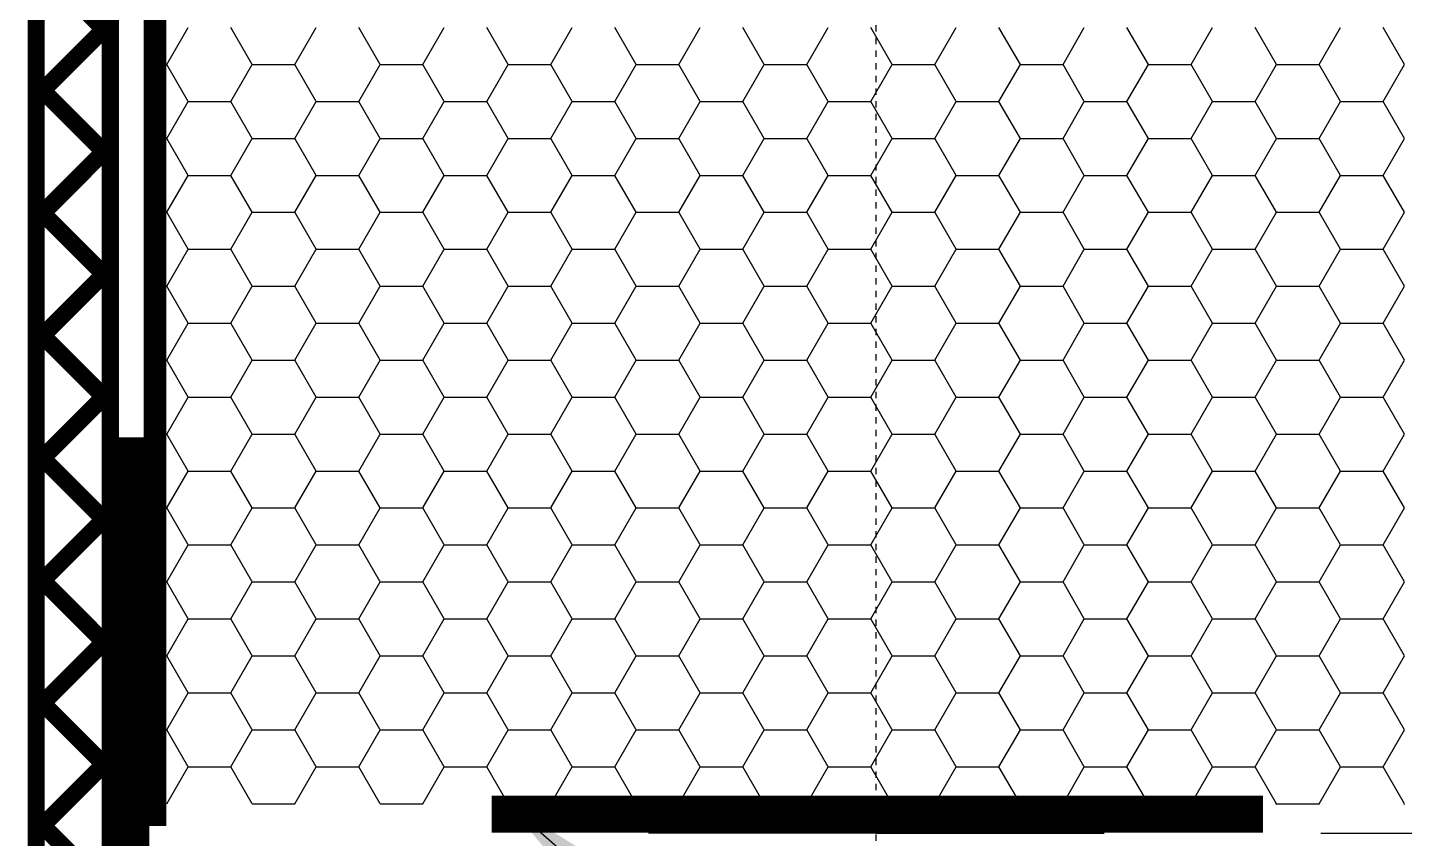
# Model space of a CAD drawing. Header units: millimetres. Extents: x -579 to 213, y -67 to 509.
# Drawn here: x -549.9 to -528.12, y 268.29 to 281.11 of the extents above; entities that cross this region are included whole.
import ezdxf

# ---------------------------------------------------------------- set-up
doc = ezdxf.new("R2010")
doc.units = ezdxf.units.MM
doc.header["$LTSCALE"] = 0.1
doc.linetypes.add('CENTERX2', pattern=[4, 2.5, -0.5, 0.5, -0.5])
for name, color, linetype in [('D-01', 1, 'Continuous'), ('D-03', 3, 'Continuous'), ('D-GRIS', 252, 'Continuous'), ('DC-TEXTO', 7, 'Continuous')]:
    doc.layers.add(name, color=color, linetype=linetype)
doc.styles.add('ROMANS', font='romans.shx', dxfattribs={"width": 0.7})
doc.dimstyles.new('FLECHAS-DET-1-5', dxfattribs={"dimscale": 0.035, "dimtxt": 180, "dimasz": 250, "dimexe": 50, "dimexo": 200, "dimgap": 80, "dimtad": 1, "dimdec": 3, "dimzin": 0, "dimdsep": 46, "dimtxsty": 'ROMANS', "dimblk1": 'OBLIQUE', "dimblk2": 'OBLIQUE', "dimsah": 1, "dimcen": 0.09, "dimdle": 20, "dimclrd": 256, "dimclre": 8, "dimclrt": 7, "dimadec": 0, "dimazin": 0, "dimtfac": 1, "dimtdec": 3, "dimtmove": 1, "dimatfit": 1, "dimfxl": 1, "dimtolj": 1, "dimtzin": 0, "dimarcsym": 0})

# ---------------------------------------------------------------- blocks, each defined once
blk = doc.blocks.new('*X13')
at = {"color": 0}
for p, q in [((-840.84, 220.84), (-838.97, 224.08)), ((-833.34, 220.84), (-835.22, 224.08)), ((-829.59, 220.84), (-827.72, 224.08)), ((-822.09, 220.84), (-823.97, 224.08)), ((-818.34, 220.84), (-816.47, 224.08)), ((-810.84, 220.84), (-812.72, 224.08)), ((-807.09, 220.84), (-805.22, 224.08)), ((-799.59, 220.84), (-801.47, 224.08)), ((-795.84, 220.84), (-793.97, 224.08)), ((-788.34, 220.84), (-790.22, 224.08)), ((-784.59, 220.84), (-782.72, 224.08)), ((-777.09, 220.84), (-778.97, 224.08)), ((-773.34, 220.84), (-771.47, 224.08)), ((-765.84, 220.84), (-767.72, 224.08)), ((-762.09, 220.84), (-760.22, 224.08)), ((-754.59, 220.84), (-756.47, 224.08)), ((-750.84, 220.84), (-748.97, 224.08)), ((-743.34, 220.84), (-745.22, 224.08)), ((-739.59, 220.84), (-737.72, 224.08)), ((-732.09, 220.84), (-733.97, 224.08)), ((-838.97, 217.59), (-840.84, 220.84)), ((-840.84, 220.84), (-840.84, 220.84)), ((-835.22, 217.59), (-833.34, 220.84)), ((-833.34, 220.84), (-829.59, 220.84)), ((-827.72, 217.59), (-829.59, 220.84)), ((-823.97, 217.59), (-822.09, 220.84)), ((-822.09, 220.84), (-818.34, 220.84)), ((-816.47, 217.59), (-818.34, 220.84)), ((-812.72, 217.59), (-810.84, 220.84)), ((-810.84, 220.84), (-807.09, 220.84)), ((-805.22, 217.59), (-807.09, 220.84)), ((-801.47, 217.59), (-799.59, 220.84)), ((-799.59, 220.84), (-795.84, 220.84)), ((-793.97, 217.59), (-795.84, 220.84)), ((-790.22, 217.59), (-788.34, 220.84)), ((-788.34, 220.84), (-784.59, 220.84)), ((-782.72, 217.59), (-784.59, 220.84)), ((-778.97, 217.59), (-777.09, 220.84)), ((-777.09, 220.84), (-773.34, 220.84)), ((-771.47, 217.59), (-773.34, 220.84)), ((-767.72, 217.59), (-765.84, 220.84)), ((-765.84, 220.84), (-762.09, 220.84)), ((-760.22, 217.59), (-762.09, 220.84)), ((-756.47, 217.59), (-754.59, 220.84)), ((-754.59, 220.84), (-750.84, 220.84)), ((-748.97, 217.59), (-750.84, 220.84)), ((-745.22, 217.59), (-743.34, 220.84)), ((-743.34, 220.84), (-739.59, 220.84)), ((-737.72, 217.59), (-739.59, 220.84)), ((-733.97, 217.59), (-732.09, 220.84)), ((-840.84, 214.34), (-838.97, 217.59)), ((-838.97, 217.59), (-835.22, 217.59)), ((-833.34, 214.34), (-835.22, 217.59)), ((-829.59, 214.34), (-827.72, 217.59)), ((-827.72, 217.59), (-823.97, 217.59)), ((-822.09, 214.34), (-823.97, 217.59)), ((-818.34, 214.34), (-816.47, 217.59)), ((-816.47, 217.59), (-812.72, 217.59)), ((-810.84, 214.34), (-812.72, 217.59)), ((-807.09, 214.34), (-805.22, 217.59)), ((-805.22, 217.59), (-801.47, 217.59)), ((-799.59, 214.34), (-801.47, 217.59)), ((-795.84, 214.34), (-793.97, 217.59)), ((-793.97, 217.59), (-790.22, 217.59)), ((-788.34, 214.34), (-790.22, 217.59)), ((-784.59, 214.34), (-782.72, 217.59)), ((-782.72, 217.59), (-778.97, 217.59)), ((-777.09, 214.34), (-778.97, 217.59)), ((-773.34, 214.34), (-771.47, 217.59)), ((-771.47, 217.59), (-767.72, 217.59)), ((-765.84, 214.34), (-767.72, 217.59)), ((-762.09, 214.34), (-760.22, 217.59)), ((-760.22, 217.59), (-756.47, 217.59)), ((-754.59, 214.34), (-756.47, 217.59)), ((-750.84, 214.34), (-748.97, 217.59)), ((-748.97, 217.59), (-745.22, 217.59)), ((-743.34, 214.34), (-745.22, 217.59)), ((-739.59, 214.34), (-737.72, 217.59)), ((-737.72, 217.59), (-733.97, 217.59)), ((-732.09, 214.34), (-733.97, 217.59)), ((-838.97, 211.09), (-840.84, 214.34)), ((-840.84, 214.34), (-840.84, 214.34)), ((-835.22, 211.09), (-833.34, 214.34)), ((-833.34, 214.34), (-829.59, 214.34)), ((-827.72, 211.09), (-829.59, 214.34)), ((-823.97, 211.09), (-822.09, 214.34)), ((-822.09, 214.34), (-818.34, 214.34)), ((-816.47, 211.09), (-818.34, 214.34)), ((-812.72, 211.09), (-810.84, 214.34)), ((-810.84, 214.34), (-807.09, 214.34)), ((-805.22, 211.09), (-807.09, 214.34)), ((-801.47, 211.09), (-799.59, 214.34)), ((-799.59, 214.34), (-795.84, 214.34)), ((-793.97, 211.09), (-795.84, 214.34)), ((-790.22, 211.09), (-788.34, 214.34)), ((-788.34, 214.34), (-784.59, 214.34)), ((-782.72, 211.09), (-784.59, 214.34)), ((-778.97, 211.09), (-777.09, 214.34)), ((-777.09, 214.34), (-773.34, 214.34)), ((-771.47, 211.09), (-773.34, 214.34)), ((-767.72, 211.09), (-765.84, 214.34)), ((-765.84, 214.34), (-762.09, 214.34)), ((-760.22, 211.09), (-762.09, 214.34)), ((-756.47, 211.09), (-754.59, 214.34)), ((-754.59, 214.34), (-750.84, 214.34)), ((-748.97, 211.09), (-750.84, 214.34)), ((-745.22, 211.09), (-743.34, 214.34)), ((-743.34, 214.34), (-739.59, 214.34)), ((-737.72, 211.09), (-739.59, 214.34)), ((-733.97, 211.09), (-732.09, 214.34)), ((-840.84, 207.85), (-838.97, 211.09)), ((-838.97, 211.09), (-835.22, 211.09)), ((-833.34, 207.85), (-835.22, 211.09)), ((-829.59, 207.85), (-827.72, 211.09)), ((-827.72, 211.09), (-823.97, 211.09)), ((-822.09, 207.85), (-823.97, 211.09)), ((-818.34, 207.85), (-816.47, 211.09)), ((-816.47, 211.09), (-812.72, 211.09)), ((-810.84, 207.85), (-812.72, 211.09)), ((-807.09, 207.85), (-805.22, 211.09)), ((-805.22, 211.09), (-801.47, 211.09)), ((-799.59, 207.85), (-801.47, 211.09)), ((-795.84, 207.85), (-793.97, 211.09)), ((-793.97, 211.09), (-790.22, 211.09)), ((-788.34, 207.85), (-790.22, 211.09)), ((-784.59, 207.85), (-782.72, 211.09)), ((-782.72, 211.09), (-778.97, 211.09)), ((-777.09, 207.85), (-778.97, 211.09)), ((-773.34, 207.85), (-771.47, 211.09)), ((-771.47, 211.09), (-767.72, 211.09)), ((-765.84, 207.85), (-767.72, 211.09)), ((-762.09, 207.85), (-760.22, 211.09)), ((-760.22, 211.09), (-756.47, 211.09)), ((-754.59, 207.85), (-756.47, 211.09)), ((-750.84, 207.85), (-748.97, 211.09)), ((-748.97, 211.09), (-745.22, 211.09)), ((-743.34, 207.85), (-745.22, 211.09)), ((-739.59, 207.85), (-737.72, 211.09)), ((-737.72, 211.09), (-733.97, 211.09)), ((-732.09, 207.85), (-733.97, 211.09)), ((-838.97, 204.6), (-840.84, 207.85)), ((-840.84, 207.85), (-840.84, 207.85)), ((-835.22, 204.6), (-833.34, 207.85)), ((-833.34, 207.85), (-829.59, 207.85)), ((-827.72, 204.6), (-829.59, 207.85)), ((-823.97, 204.6), (-822.09, 207.85)), ((-822.09, 207.85), (-818.34, 207.85)), ((-816.47, 204.6), (-818.34, 207.85)), ((-812.72, 204.6), (-810.84, 207.85)), ((-810.84, 207.85), (-807.09, 207.85)), ((-805.22, 204.6), (-807.09, 207.85)), ((-801.47, 204.6), (-799.59, 207.85)), ((-799.59, 207.85), (-795.84, 207.85)), ((-793.97, 204.6), (-795.84, 207.85)), ((-790.22, 204.6), (-788.34, 207.85)), ((-788.34, 207.85), (-784.59, 207.85)), ((-782.72, 204.6), (-784.59, 207.85)), ((-778.97, 204.6), (-777.09, 207.85)), ((-777.09, 207.85), (-773.34, 207.85)), ((-771.47, 204.6), (-773.34, 207.85)), ((-767.72, 204.6), (-765.84, 207.85)), ((-765.84, 207.85), (-762.09, 207.85)), ((-760.22, 204.6), (-762.09, 207.85)), ((-756.47, 204.6), (-754.59, 207.85)), ((-754.59, 207.85), (-750.84, 207.85)), ((-748.97, 204.6), (-750.84, 207.85)), ((-745.22, 204.6), (-743.34, 207.85)), ((-743.34, 207.85), (-739.59, 207.85)), ((-737.72, 204.6), (-739.59, 207.85)), ((-733.97, 204.6), (-732.09, 207.85)), ((-840.84, 201.35), (-838.97, 204.6)), ((-838.97, 204.6), (-835.22, 204.6)), ((-833.34, 201.35), (-835.22, 204.6)), ((-829.59, 201.35), (-827.72, 204.6)), ((-827.72, 204.6), (-823.97, 204.6)), ((-822.09, 201.35), (-823.97, 204.6)), ((-818.34, 201.35), (-816.47, 204.6)), ((-816.47, 204.6), (-812.72, 204.6)), ((-810.84, 201.35), (-812.72, 204.6)), ((-807.09, 201.35), (-805.22, 204.6)), ((-805.22, 204.6), (-801.47, 204.6)), ((-799.59, 201.35), (-801.47, 204.6)), ((-795.84, 201.35), (-793.97, 204.6)), ((-793.97, 204.6), (-790.22, 204.6)), ((-788.34, 201.35), (-790.22, 204.6)), ((-784.59, 201.35), (-782.72, 204.6)), ((-782.72, 204.6), (-778.97, 204.6)), ((-777.09, 201.35), (-778.97, 204.6)), ((-773.34, 201.35), (-771.47, 204.6)), ((-771.47, 204.6), (-767.72, 204.6)), ((-765.84, 201.35), (-767.72, 204.6)), ((-762.09, 201.35), (-760.22, 204.6)), ((-760.22, 204.6), (-756.47, 204.6)), ((-754.59, 201.35), (-756.47, 204.6)), ((-750.84, 201.35), (-748.97, 204.6)), ((-748.97, 204.6), (-745.22, 204.6)), ((-743.34, 201.35), (-745.22, 204.6)), ((-739.59, 201.35), (-737.72, 204.6)), ((-737.72, 204.6), (-733.97, 204.6)), ((-732.09, 201.35), (-733.97, 204.6)), ((-838.97, 198.1), (-840.84, 201.35)), ((-840.84, 201.35), (-840.84, 201.35)), ((-835.22, 198.1), (-833.34, 201.35)), ((-833.34, 201.35), (-829.59, 201.35)), ((-827.72, 198.1), (-829.59, 201.35)), ((-823.97, 198.1), (-822.09, 201.35)), ((-822.09, 201.35), (-818.34, 201.35)), ((-816.47, 198.1), (-818.34, 201.35)), ((-812.72, 198.1), (-810.84, 201.35)), ((-810.84, 201.35), (-807.09, 201.35)), ((-805.22, 198.1), (-807.09, 201.35)), ((-801.47, 198.1), (-799.59, 201.35)), ((-799.59, 201.35), (-795.84, 201.35)), ((-793.97, 198.1), (-795.84, 201.35)), ((-790.22, 198.1), (-788.34, 201.35)), ((-788.34, 201.35), (-784.59, 201.35)), ((-782.72, 198.1), (-784.59, 201.35)), ((-778.97, 198.1), (-777.09, 201.35)), ((-777.09, 201.35), (-773.34, 201.35)), ((-771.47, 198.1), (-773.34, 201.35)), ((-767.72, 198.1), (-765.84, 201.35)), ((-765.84, 201.35), (-762.09, 201.35)), ((-760.22, 198.1), (-762.09, 201.35)), ((-756.47, 198.1), (-754.59, 201.35)), ((-754.59, 201.35), (-750.84, 201.35)), ((-748.97, 198.1), (-750.84, 201.35)), ((-745.22, 198.1), (-743.34, 201.35)), ((-743.34, 201.35), (-739.59, 201.35)), ((-737.72, 198.1), (-739.59, 201.35)), ((-733.97, 198.1), (-732.09, 201.35)), ((-840.84, 194.86), (-838.97, 198.1)), ((-838.97, 198.1), (-835.22, 198.1)), ((-833.34, 194.86), (-835.22, 198.1)), ((-829.59, 194.86), (-827.72, 198.1)), ((-827.72, 198.1), (-823.97, 198.1)), ((-822.09, 194.86), (-823.97, 198.1)), ((-818.34, 194.86), (-816.47, 198.1)), ((-816.47, 198.1), (-812.72, 198.1)), ((-810.84, 194.86), (-812.72, 198.1)), ((-807.09, 194.86), (-805.22, 198.1)), ((-805.22, 198.1), (-801.47, 198.1)), ((-799.59, 194.86), (-801.47, 198.1)), ((-795.84, 194.86), (-793.97, 198.1)), ((-793.97, 198.1), (-790.22, 198.1)), ((-788.34, 194.86), (-790.22, 198.1)), ((-784.59, 194.86), (-782.72, 198.1)), ((-782.72, 198.1), (-778.97, 198.1)), ((-777.09, 194.86), (-778.97, 198.1)), ((-773.34, 194.86), (-771.47, 198.1)), ((-771.47, 198.1), (-767.72, 198.1)), ((-765.84, 194.86), (-767.72, 198.1)), ((-762.09, 194.86), (-760.22, 198.1)), ((-760.22, 198.1), (-756.47, 198.1)), ((-754.59, 194.86), (-756.47, 198.1)), ((-750.84, 194.86), (-748.97, 198.1)), ((-748.97, 198.1), (-745.22, 198.1)), ((-743.34, 194.86), (-745.22, 198.1)), ((-739.59, 194.86), (-737.72, 198.1)), ((-737.72, 198.1), (-733.97, 198.1)), ((-732.09, 194.86), (-733.97, 198.1)), ((-838.97, 191.61), (-840.84, 194.86)), ((-840.84, 194.86), (-840.84, 194.86)), ((-835.22, 191.61), (-833.34, 194.86)), ((-833.34, 194.86), (-829.59, 194.86)), ((-827.72, 191.61), (-829.59, 194.86)), ((-823.97, 191.61), (-822.09, 194.86)), ((-822.09, 194.86), (-818.34, 194.86)), ((-816.47, 191.61), (-818.34, 194.86)), ((-812.72, 191.61), (-810.84, 194.86)), ((-810.84, 194.86), (-807.09, 194.86)), ((-805.22, 191.61), (-807.09, 194.86)), ((-801.47, 191.61), (-799.59, 194.86)), ((-799.59, 194.86), (-795.84, 194.86)), ((-793.97, 191.61), (-795.84, 194.86)), ((-790.22, 191.61), (-788.34, 194.86)), ((-788.34, 194.86), (-784.59, 194.86)), ((-782.72, 191.61), (-784.59, 194.86)), ((-778.97, 191.61), (-777.09, 194.86)), ((-777.09, 194.86), (-773.34, 194.86)), ((-771.47, 191.61), (-773.34, 194.86)), ((-767.72, 191.61), (-765.84, 194.86)), ((-765.84, 194.86), (-762.09, 194.86)), ((-760.22, 191.61), (-762.09, 194.86)), ((-756.47, 191.61), (-754.59, 194.86)), ((-754.59, 194.86), (-750.84, 194.86)), ((-748.97, 191.61), (-750.84, 194.86)), ((-745.22, 191.61), (-743.34, 194.86)), ((-743.34, 194.86), (-739.59, 194.86)), ((-737.72, 191.61), (-739.59, 194.86)), ((-733.97, 191.61), (-732.09, 194.86)), ((-840.84, 188.36), (-838.97, 191.61)), ((-838.97, 191.61), (-835.22, 191.61)), ((-833.34, 188.36), (-835.22, 191.61)), ((-829.59, 188.36), (-827.72, 191.61)), ((-827.72, 191.61), (-823.97, 191.61)), ((-822.09, 188.36), (-823.97, 191.61)), ((-818.34, 188.36), (-816.47, 191.61)), ((-816.47, 191.61), (-812.72, 191.61)), ((-810.84, 188.36), (-812.72, 191.61)), ((-807.09, 188.36), (-805.22, 191.61)), ((-805.22, 191.61), (-801.47, 191.61)), ((-799.59, 188.36), (-801.47, 191.61)), ((-795.84, 188.36), (-793.97, 191.61)), ((-793.97, 191.61), (-790.22, 191.61)), ((-788.34, 188.36), (-790.22, 191.61)), ((-784.59, 188.36), (-782.72, 191.61)), ((-782.72, 191.61), (-778.97, 191.61)), ((-777.09, 188.36), (-778.97, 191.61)), ((-773.34, 188.36), (-771.47, 191.61)), ((-771.47, 191.61), (-767.72, 191.61)), ((-765.84, 188.36), (-767.72, 191.61)), ((-762.09, 188.36), (-760.22, 191.61)), ((-760.22, 191.61), (-756.47, 191.61)), ((-754.59, 188.36), (-756.47, 191.61)), ((-750.84, 188.36), (-748.97, 191.61)), ((-748.97, 191.61), (-745.22, 191.61)), ((-743.34, 188.36), (-745.22, 191.61)), ((-739.59, 188.36), (-737.72, 191.61)), ((-737.72, 191.61), (-733.97, 191.61)), ((-732.09, 188.36), (-733.97, 191.61)), ((-838.97, 185.11), (-840.84, 188.36)), ((-840.84, 188.36), (-840.84, 188.36)), ((-835.22, 185.11), (-833.34, 188.36)), ((-833.34, 188.36), (-829.59, 188.36)), ((-827.72, 185.11), (-829.59, 188.36)), ((-823.97, 185.11), (-822.09, 188.36)), ((-822.09, 188.36), (-818.34, 188.36)), ((-816.47, 185.11), (-818.34, 188.36)), ((-812.72, 185.11), (-810.84, 188.36)), ((-810.84, 188.36), (-807.09, 188.36)), ((-805.22, 185.11), (-807.09, 188.36)), ((-801.47, 185.11), (-799.59, 188.36)), ((-799.59, 188.36), (-795.84, 188.36)), ((-793.97, 185.11), (-795.84, 188.36)), ((-790.22, 185.11), (-788.34, 188.36)), ((-788.34, 188.36), (-784.59, 188.36)), ((-782.72, 185.11), (-784.59, 188.36)), ((-778.97, 185.11), (-777.09, 188.36)), ((-777.09, 188.36), (-773.34, 188.36)), ((-771.47, 185.11), (-773.34, 188.36)), ((-767.72, 185.11), (-765.84, 188.36)), ((-765.84, 188.36), (-762.09, 188.36)), ((-760.22, 185.11), (-762.09, 188.36)), ((-756.47, 185.11), (-754.59, 188.36)), ((-754.59, 188.36), (-750.84, 188.36)), ((-748.97, 185.11), (-750.84, 188.36)), ((-745.22, 185.11), (-743.34, 188.36)), ((-743.34, 188.36), (-739.59, 188.36)), ((-737.72, 185.11), (-739.59, 188.36)), ((-733.97, 185.11), (-732.09, 188.36)), ((-840.84, 181.87), (-838.97, 185.11)), ((-838.97, 185.11), (-835.22, 185.11)), ((-833.34, 181.87), (-835.22, 185.11)), ((-829.59, 181.87), (-827.72, 185.11)), ((-827.72, 185.11), (-823.97, 185.11)), ((-822.09, 181.87), (-823.97, 185.11)), ((-818.34, 181.87), (-816.47, 185.11)), ((-816.47, 185.11), (-812.72, 185.11)), ((-810.84, 181.87), (-812.72, 185.11)), ((-807.09, 181.87), (-805.22, 185.11)), ((-805.22, 185.11), (-801.47, 185.11)), ((-799.59, 181.87), (-801.47, 185.11)), ((-795.84, 181.87), (-793.97, 185.11)), ((-793.97, 185.11), (-790.22, 185.11)), ((-788.34, 181.87), (-790.22, 185.11)), ((-784.59, 181.87), (-782.72, 185.11)), ((-782.72, 185.11), (-778.97, 185.11)), ((-777.09, 181.87), (-778.97, 185.11)), ((-773.34, 181.87), (-771.47, 185.11)), ((-771.47, 185.11), (-767.72, 185.11)), ((-765.84, 181.87), (-767.72, 185.11)), ((-762.09, 181.87), (-760.22, 185.11)), ((-760.22, 185.11), (-756.47, 185.11)), ((-754.59, 181.87), (-756.47, 185.11)), ((-750.84, 181.87), (-748.97, 185.11)), ((-748.97, 185.11), (-745.22, 185.11)), ((-743.34, 181.87), (-745.22, 185.11)), ((-739.59, 181.87), (-737.72, 185.11)), ((-737.72, 185.11), (-733.97, 185.11)), ((-732.09, 181.87), (-733.97, 185.11)), ((-838.97, 178.62), (-840.84, 181.87)), ((-840.84, 181.87), (-840.84, 181.87)), ((-835.22, 178.62), (-833.34, 181.87)), ((-833.34, 181.87), (-829.59, 181.87)), ((-827.72, 178.62), (-829.59, 181.87)), ((-823.97, 178.62), (-822.09, 181.87)), ((-822.09, 181.87), (-818.34, 181.87)), ((-816.47, 178.62), (-818.34, 181.87)), ((-812.72, 178.62), (-810.84, 181.87)), ((-810.84, 181.87), (-807.09, 181.87)), ((-805.22, 178.62), (-807.09, 181.87)), ((-801.47, 178.62), (-799.59, 181.87)), ((-799.59, 181.87), (-795.84, 181.87)), ((-793.97, 178.62), (-795.84, 181.87)), ((-790.22, 178.62), (-788.34, 181.87)), ((-788.34, 181.87), (-784.59, 181.87)), ((-782.72, 178.62), (-784.59, 181.87)), ((-778.97, 178.62), (-777.09, 181.87)), ((-777.09, 181.87), (-773.34, 181.87)), ((-771.47, 178.62), (-773.34, 181.87)), ((-767.72, 178.62), (-765.84, 181.87)), ((-765.84, 181.87), (-762.09, 181.87)), ((-760.22, 178.62), (-762.09, 181.87)), ((-756.47, 178.62), (-754.59, 181.87)), ((-754.59, 181.87), (-750.84, 181.87)), ((-748.97, 178.62), (-750.84, 181.87)), ((-745.22, 178.62), (-743.34, 181.87)), ((-743.34, 181.87), (-739.59, 181.87)), ((-737.72, 178.62), (-739.59, 181.87)), ((-733.97, 178.62), (-732.09, 181.87)), ((-840.84, 175.37), (-838.97, 178.62)), ((-838.97, 178.62), (-835.22, 178.62)), ((-833.34, 175.37), (-835.22, 178.62)), ((-829.59, 175.37), (-827.72, 178.62)), ((-827.72, 178.62), (-823.97, 178.62)), ((-822.09, 175.37), (-823.97, 178.62)), ((-818.34, 175.37), (-816.47, 178.62)), ((-816.47, 178.62), (-812.72, 178.62)), ((-810.84, 175.37), (-812.72, 178.62)), ((-807.09, 175.37), (-805.22, 178.62)), ((-805.22, 178.62), (-801.47, 178.62)), ((-799.59, 175.37), (-801.47, 178.62)), ((-795.84, 175.37), (-793.97, 178.62)), ((-793.97, 178.62), (-790.22, 178.62)), ((-788.34, 175.37), (-790.22, 178.62)), ((-784.59, 175.37), (-782.72, 178.62)), ((-782.72, 178.62), (-778.97, 178.62)), ((-777.09, 175.37), (-778.97, 178.62)), ((-773.34, 175.37), (-771.47, 178.62)), ((-771.47, 178.62), (-767.72, 178.62)), ((-765.84, 175.37), (-767.72, 178.62)), ((-762.09, 175.37), (-760.22, 178.62)), ((-760.22, 178.62), (-756.47, 178.62)), ((-754.59, 175.37), (-756.47, 178.62)), ((-750.84, 175.37), (-748.97, 178.62)), ((-748.97, 178.62), (-745.22, 178.62)), ((-743.34, 175.37), (-745.22, 178.62)), ((-739.59, 175.37), (-737.72, 178.62)), ((-737.72, 178.62), (-733.97, 178.62)), ((-732.09, 175.37), (-733.97, 178.62)), ((-838.97, 172.12), (-840.84, 175.37)), ((-840.84, 175.37), (-840.84, 175.37)), ((-835.22, 172.12), (-833.34, 175.37)), ((-833.34, 175.37), (-829.59, 175.37)), ((-827.72, 172.12), (-829.59, 175.37)), ((-823.97, 172.12), (-822.09, 175.37)), ((-822.09, 175.37), (-818.34, 175.37)), ((-816.47, 172.12), (-818.34, 175.37)), ((-812.72, 172.12), (-810.84, 175.37)), ((-810.84, 175.37), (-807.09, 175.37)), ((-805.22, 172.12), (-807.09, 175.37)), ((-801.47, 172.12), (-799.59, 175.37)), ((-799.59, 175.37), (-795.84, 175.37)), ((-793.97, 172.12), (-795.84, 175.37)), ((-790.22, 172.12), (-788.34, 175.37)), ((-788.34, 175.37), (-784.59, 175.37)), ((-782.72, 172.12), (-784.59, 175.37)), ((-778.97, 172.12), (-777.09, 175.37)), ((-777.09, 175.37), (-773.34, 175.37)), ((-771.47, 172.12), (-773.34, 175.37)), ((-767.72, 172.12), (-765.84, 175.37)), ((-765.84, 175.37), (-762.09, 175.37)), ((-760.22, 172.12), (-762.09, 175.37)), ((-756.47, 172.12), (-754.59, 175.37)), ((-754.59, 175.37), (-750.84, 175.37)), ((-748.97, 172.12), (-750.84, 175.37)), ((-745.22, 172.12), (-743.34, 175.37)), ((-743.34, 175.37), (-739.59, 175.37)), ((-737.72, 172.12), (-739.59, 175.37)), ((-733.97, 172.12), (-732.09, 175.37)), ((-840.84, 168.87), (-838.97, 172.12)), ((-838.97, 172.12), (-835.22, 172.12)), ((-833.34, 168.87), (-835.22, 172.12)), ((-829.59, 168.87), (-827.72, 172.12)), ((-827.72, 172.12), (-823.97, 172.12)), ((-822.09, 168.87), (-823.97, 172.12)), ((-818.34, 168.87), (-816.47, 172.12)), ((-816.47, 172.12), (-812.72, 172.12)), ((-810.84, 168.87), (-812.72, 172.12)), ((-807.09, 168.87), (-805.22, 172.12)), ((-805.22, 172.12), (-801.47, 172.12)), ((-799.59, 168.87), (-801.47, 172.12)), ((-795.84, 168.87), (-793.97, 172.12)), ((-793.97, 172.12), (-790.22, 172.12)), ((-788.34, 168.87), (-790.22, 172.12)), ((-784.59, 168.87), (-782.72, 172.12)), ((-782.72, 172.12), (-778.97, 172.12)), ((-777.09, 168.87), (-778.97, 172.12)), ((-773.34, 168.87), (-771.47, 172.12)), ((-771.47, 172.12), (-767.72, 172.12)), ((-765.84, 168.87), (-767.72, 172.12)), ((-762.09, 168.87), (-760.22, 172.12)), ((-760.22, 172.12), (-756.47, 172.12)), ((-754.59, 168.87), (-756.47, 172.12)), ((-750.84, 168.87), (-748.97, 172.12)), ((-748.97, 172.12), (-745.22, 172.12)), ((-743.34, 168.87), (-745.22, 172.12)), ((-739.59, 168.87), (-737.72, 172.12)), ((-737.72, 172.12), (-733.97, 172.12)), ((-732.09, 168.87), (-733.97, 172.12)), ((-838.97, 165.63), (-840.84, 168.87)), ((-840.84, 168.87), (-840.84, 168.87)), ((-835.22, 165.63), (-833.34, 168.87)), ((-833.34, 168.87), (-829.59, 168.87)), ((-827.72, 165.63), (-829.59, 168.87)), ((-823.97, 165.63), (-822.09, 168.87)), ((-822.09, 168.87), (-818.34, 168.87)), ((-816.47, 165.63), (-818.34, 168.87)), ((-812.72, 165.63), (-810.84, 168.87)), ((-810.84, 168.87), (-807.09, 168.87)), ((-805.22, 165.63), (-807.09, 168.87)), ((-801.47, 165.63), (-799.59, 168.87)), ((-799.59, 168.87), (-795.84, 168.87)), ((-793.97, 165.63), (-795.84, 168.87)), ((-790.22, 165.63), (-788.34, 168.87)), ((-788.34, 168.87), (-784.59, 168.87)), ((-782.72, 165.63), (-784.59, 168.87)), ((-778.97, 165.63), (-777.09, 168.87)), ((-777.09, 168.87), (-773.34, 168.87)), ((-771.47, 165.63), (-773.34, 168.87)), ((-767.72, 165.63), (-765.84, 168.87)), ((-765.84, 168.87), (-762.09, 168.87)), ((-760.22, 165.63), (-762.09, 168.87)), ((-756.47, 165.63), (-754.59, 168.87)), ((-754.59, 168.87), (-750.84, 168.87)), ((-748.97, 165.63), (-750.84, 168.87)), ((-745.22, 165.63), (-743.34, 168.87)), ((-743.34, 168.87), (-739.59, 168.87)), ((-737.72, 165.63), (-739.59, 168.87)), ((-733.97, 165.63), (-732.09, 168.87)), ((-840.84, 162.38), (-838.97, 165.63)), ((-838.97, 165.63), (-835.22, 165.63)), ((-833.34, 162.38), (-835.22, 165.63)), ((-829.59, 162.38), (-827.72, 165.63)), ((-827.72, 165.63), (-823.97, 165.63)), ((-822.09, 162.38), (-823.97, 165.63)), ((-818.34, 162.38), (-816.47, 165.63)), ((-816.47, 165.63), (-812.72, 165.63)), ((-810.84, 162.38), (-812.72, 165.63)), ((-807.09, 162.38), (-805.22, 165.63)), ((-805.22, 165.63), (-801.47, 165.63)), ((-799.59, 162.38), (-801.47, 165.63)), ((-795.84, 162.38), (-793.97, 165.63)), ((-793.97, 165.63), (-790.22, 165.63)), ((-788.34, 162.38), (-790.22, 165.63)), ((-784.59, 162.38), (-782.72, 165.63)), ((-782.72, 165.63), (-778.97, 165.63)), ((-777.09, 162.38), (-778.97, 165.63)), ((-773.34, 162.38), (-771.47, 165.63)), ((-771.47, 165.63), (-767.72, 165.63)), ((-765.84, 162.38), (-767.72, 165.63)), ((-762.09, 162.38), (-760.22, 165.63)), ((-760.22, 165.63), (-756.47, 165.63)), ((-754.59, 162.38), (-756.47, 165.63)), ((-750.84, 162.38), (-748.97, 165.63)), ((-748.97, 165.63), (-745.22, 165.63)), ((-743.34, 162.38), (-745.22, 165.63)), ((-739.59, 162.38), (-737.72, 165.63)), ((-737.72, 165.63), (-733.97, 165.63)), ((-732.09, 162.38), (-733.97, 165.63)), ((-838.97, 159.13), (-840.84, 162.38)), ((-840.84, 162.38), (-840.84, 162.38)), ((-835.22, 159.13), (-833.34, 162.38)), ((-833.34, 162.38), (-829.59, 162.38)), ((-827.72, 159.13), (-829.59, 162.38)), ((-823.97, 159.13), (-822.09, 162.38)), ((-822.09, 162.38), (-818.34, 162.38)), ((-816.47, 159.13), (-818.34, 162.38)), ((-812.72, 159.13), (-810.84, 162.38)), ((-810.84, 162.38), (-807.09, 162.38)), ((-805.22, 159.13), (-807.09, 162.38)), ((-801.47, 159.13), (-799.59, 162.38)), ((-799.59, 162.38), (-795.84, 162.38)), ((-793.97, 159.13), (-795.84, 162.38)), ((-790.22, 159.13), (-788.34, 162.38)), ((-788.34, 162.38), (-784.59, 162.38)), ((-782.72, 159.13), (-784.59, 162.38)), ((-778.97, 159.13), (-777.09, 162.38)), ((-777.09, 162.38), (-773.34, 162.38)), ((-771.47, 159.13), (-773.34, 162.38)), ((-767.72, 159.13), (-765.84, 162.38)), ((-765.84, 162.38), (-762.09, 162.38)), ((-760.22, 159.13), (-762.09, 162.38)), ((-756.47, 159.13), (-754.59, 162.38)), ((-754.59, 162.38), (-750.84, 162.38)), ((-748.97, 159.13), (-750.84, 162.38)), ((-745.22, 159.13), (-743.34, 162.38)), ((-743.34, 162.38), (-739.59, 162.38)), ((-737.72, 159.13), (-739.59, 162.38)), ((-733.97, 159.13), (-732.09, 162.38)), ((-840.84, 155.88), (-838.97, 159.13)), ((-838.97, 159.13), (-835.22, 159.13)), ((-833.34, 155.88), (-835.22, 159.13)), ((-829.59, 155.88), (-827.72, 159.13)), ((-827.72, 159.13), (-823.97, 159.13)), ((-822.09, 155.88), (-823.97, 159.13)), ((-818.34, 155.88), (-816.47, 159.13)), ((-816.47, 159.13), (-812.72, 159.13)), ((-810.84, 155.88), (-812.72, 159.13)), ((-807.09, 155.88), (-805.22, 159.13)), ((-805.22, 159.13), (-801.47, 159.13)), ((-799.59, 155.88), (-801.47, 159.13)), ((-795.84, 155.88), (-793.97, 159.13)), ((-793.97, 159.13), (-790.22, 159.13)), ((-788.34, 155.88), (-790.22, 159.13)), ((-784.59, 155.88), (-782.72, 159.13)), ((-782.72, 159.13), (-778.97, 159.13)), ((-777.09, 155.88), (-778.97, 159.13)), ((-773.34, 155.88), (-771.47, 159.13)), ((-771.47, 159.13), (-767.72, 159.13)), ((-765.84, 155.88), (-767.72, 159.13)), ((-762.09, 155.88), (-760.22, 159.13)), ((-760.22, 159.13), (-756.47, 159.13)), ((-754.59, 155.88), (-756.47, 159.13)), ((-750.84, 155.88), (-748.97, 159.13)), ((-748.97, 159.13), (-745.22, 159.13)), ((-743.34, 155.88), (-745.22, 159.13)), ((-739.59, 155.88), (-737.72, 159.13)), ((-737.72, 159.13), (-733.97, 159.13)), ((-732.09, 155.88), (-733.97, 159.13)), ((-840.84, 155.88), (-840.84, 155.88)), ((-833.34, 155.88), (-833.34, 155.88)), ((-833.34, 155.88), (-829.59, 155.88)), ((-829.59, 155.88), (-829.59, 155.88)), ((-822.1, 155.87), (-822.09, 155.88)), ((-822.09, 155.88), (-818.34, 155.88)), ((-818.33, 155.87), (-818.34, 155.88)), ((-810.85, 155.86), (-810.84, 155.88)), ((-810.84, 155.88), (-807.09, 155.88)), ((-807.08, 155.86), (-807.09, 155.88)), ((-799.61, 155.86), (-799.59, 155.88)), ((-799.59, 155.88), (-795.84, 155.88)), ((-795.82, 155.85), (-795.84, 155.88)), ((-788.36, 155.85), (-788.34, 155.88)), ((-788.34, 155.88), (-784.59, 155.88)), ((-784.57, 155.85), (-784.59, 155.88)), ((-777.12, 155.84), (-777.09, 155.88)), ((-777.09, 155.88), (-773.34, 155.88)), ((-773.31, 155.84), (-773.34, 155.88)), ((-765.87, 155.83), (-765.84, 155.88)), ((-765.84, 155.88), (-762.09, 155.88)), ((-762.06, 155.83), (-762.09, 155.88)), ((-754.62, 155.83), (-754.59, 155.88)), ((-754.59, 155.88), (-750.84, 155.88)), ((-750.8, 155.82), (-750.84, 155.88)), ((-743.38, 155.82), (-743.34, 155.88)), ((-743.34, 155.88), (-739.59, 155.88)), ((-739.55, 155.81), (-739.59, 155.88)), ((-732.13, 155.81), (-732.09, 155.88))]:
    blk.add_line(p, q, dxfattribs=at)
blk = doc.blocks.new('_OBLIQUE')
at = {"color": 0, "linetype": 'ByBlock'}
blk.add_line((-0.5, -0.5), (0.5, 0.5), dxfattribs=at)
blk = doc.blocks.new('CORTE CONG')
at = {"layer": 'D-01', "linetype": 'CENTERX2'}
blk.add_line((181.53, -600.35), (181.53, -74.45), dxfattribs=at)
at = {"layer": 'D-01'}
for points, const_width in [([(118.15, -269.22), (118.15, -501.26)], 2), ([(419.29, -517.24), (107.71, -517.24), (107.71, -292.31), (107.71, -292.31)], 1.5), ([(114.23, -292.31), (114.23, -292.31), (114.23, -510.74), (419.29, -510.74)], 1.5), ([(108.28, -425.87), (113.66, -431.26), (108.28, -436.64), (113.66, -442.02), (108.28, -447.41), (113.66, -452.79), (108.28, -458.17), (113.66, -463.55), (108.28, -468.94), (113.66, -474.32), (108.28, -479.7), (113.66, -485.09), (108.28, -490.47), (113.66, -495.85), (108.28, -501.23), (113.66, -506.62)], 1.5), ([(215.51, -500.22), (147.75, -500.22)], 3.27)]:
    blk.add_lwpolyline(points, dxfattribs=dict(at, const_width=const_width))
blk.add_lwpolyline([(246.7, -467.12, 3.27, 3.27, 0), (246.7, -505.96, 3.27, 3.27, 0), (116.01, -505.96, 3.27, 3.27, 0), (116.01, -467.12, 0, 0, 0)], format="xyseb", dxfattribs=at)
at = {"layer": 'D-03'}
blk.add_line((220.6, -501.9), (247.19, -501.9), dxfattribs=at)
at = {"layer": 'DC-TEXTO'}
for q in [(161.51, -501.9), (201.56, -501.9)]:
    blk.add_line((181.53, -501.9), q, dxfattribs=at)
at = {"layer": 'D-GRIS'}
blk.add_blockref('*X13', (960.03, -655.19), dxfattribs=at)
at = {"layer": 'D-01', "annotation_type": 0, "has_hookline": 1, "hookline_direction": 0, "text_width": 62.79}
blk.add_leader([(149.18, -499.33), (275.91, -610.09), (467.3, -610.09)], dimstyle='FLECHAS-DET-1-5', override={"dimgap": 80, "dimtad": 1}, dxfattribs=at)

msp = doc.modelspace()

# ---------------------------------------------------------------- block references
at = {"xscale": 0.1799999999998362, "yscale": 0.1799999999998362, "zscale": 0.1799999999998362}
msp.add_blockref('CORTE CONG', (-569.152, 358.713), dxfattribs=at)

doc.saveas('drawing.dxf')
